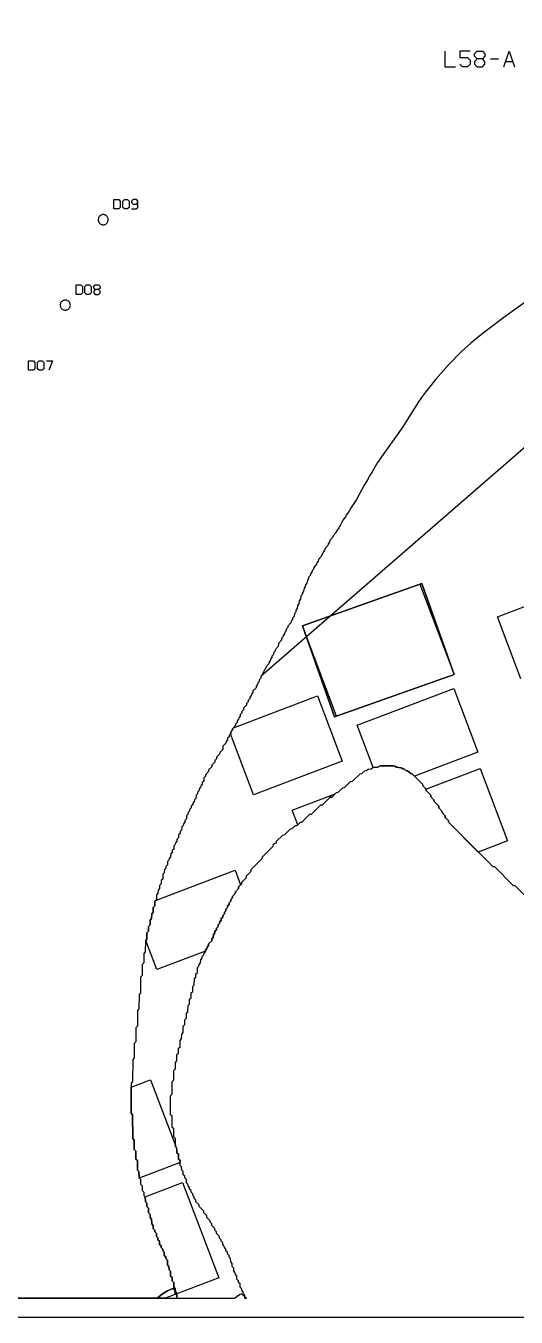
# Model space of a CAD drawing. Header units: millimetres. Extents: x 0 to 1219, y 0 to 1240.
# Drawn here: x 483.2 to 638.4, y 0 to 408.2 of the extents above; entities that cross this region are included whole.
import ezdxf

# ---------------------------------------------------------------- set-up
doc = ezdxf.new("R2010")
doc.units = ezdxf.units.MM
for name, color, linetype in [('CUT_DOWEL_3.2', 2, 'Continuous'), ('CUT_OUTER', 1, 'Continuous'), ('CUT_SOCKET_BLDG', 4, 'Continuous'), ('ENGRAVE_BLDG_BOX', 5, 'Continuous'), ('ENGRAVE_BLDG_FOOTPRINT', 8, 'Continuous'), ('ENGRAVE_NEXT', 3, 'Continuous'), ('ENGRAVE_SITE_BOUNDARY', 6, 'Continuous'), ('ENGRAVE_TEXT', 2, 'Continuous'), ('SHEET_EDGE', 7, 'Continuous')]:
    doc.layers.add(name, color=color, linetype=linetype)

msp = doc.modelspace()

# ---------------------------------------------------------------- linework, layer by layer
at = {"layer": 'CUT_DOWEL_3.2'}
for points in [[(509.29, 346.95), (509.28, 347.16), (509.24, 347.37), (509.17, 347.56), (509.08, 347.75), (508.96, 347.93), (508.82, 348.08), (508.66, 348.22), (508.49, 348.34), (508.3, 348.43), (508.1, 348.5), (507.9, 348.54), (507.69, 348.55), (507.48, 348.54), (507.28, 348.5), (507.08, 348.43), (506.89, 348.34), (506.72, 348.22), (506.56, 348.08), (506.42, 347.93), (506.3, 347.75), (506.21, 347.56), (506.15, 347.37), (506.1, 347.16), (506.09, 346.95), (506.1, 346.74), (506.15, 346.54), (506.21, 346.34), (506.3, 346.15), (506.42, 345.98), (506.56, 345.82), (506.72, 345.68), (506.89, 345.57), (507.08, 345.47), (507.28, 345.41), (507.48, 345.37), (507.69, 345.35), (507.9, 345.37), (508.1, 345.41), (508.3, 345.47), (508.49, 345.57), (508.66, 345.68), (508.82, 345.82), (508.96, 345.98), (509.08, 346.15), (509.17, 346.34), (509.24, 346.54), (509.28, 346.74), (509.29, 346.95)], [(497.29, 319.95), (497.28, 320.16), (497.24, 320.37), (497.17, 320.56), (497.08, 320.75), (496.96, 320.93), (496.82, 321.08), (496.66, 321.22), (496.49, 321.34), (496.3, 321.43), (496.1, 321.5), (495.9, 321.54), (495.69, 321.55), (495.48, 321.54), (495.28, 321.5), (495.08, 321.43), (494.89, 321.34), (494.72, 321.22), (494.56, 321.08), (494.42, 320.93), (494.3, 320.75), (494.21, 320.56), (494.15, 320.37), (494.1, 320.16), (494.09, 319.95), (494.1, 319.74), (494.15, 319.54), (494.21, 319.34), (494.3, 319.15), (494.42, 318.98), (494.56, 318.82), (494.72, 318.68), (494.89, 318.57), (495.08, 318.47), (495.28, 318.41), (495.48, 318.37), (495.69, 318.35), (495.9, 318.37), (496.1, 318.41), (496.3, 318.47), (496.49, 318.57), (496.66, 318.68), (496.82, 318.82), (496.96, 318.98), (497.08, 319.15), (497.17, 319.34), (497.24, 319.54), (497.28, 319.74), (497.29, 319.95)]]:
    msp.add_lwpolyline(points, close=True, dxfattribs=at)
at = {"layer": 'CUT_OUTER'}
msp.add_lwpolyline([(6, 6), (549.23, 6), (550.5, 6.95), (551, 7.23), (551.5, 7.39), (552.4, 6.5), (552.46, 6), (553.01, 6), (552.52, 6.5), (552.51, 7), (552.02, 7.5), (552.01, 8), (551.52, 8.5), (551.5, 9.03), (551.03, 9.5), (551.01, 10.5), (550.53, 11), (550.5, 11.53), (550.03, 12), (550.02, 13), (549.53, 13.5), (549.5, 14.03), (549.03, 14.5), (549.02, 15.5), (548.53, 16), (548.52, 17), (548.03, 17.5), (548.01, 18.5), (547.53, 19), (547.52, 19.5), (547.03, 20), (547.02, 20.5), (546.53, 21), (546.52, 21.5), (546.03, 22), (546.02, 22.5), (545.53, 23), (545.52, 23.5), (545.03, 24), (545.02, 24.5), (544.53, 25), (544.52, 25.5), (543.53, 26.5), (543.52, 27), (543.03, 27.5), (543.02, 28), (542.03, 29), (542.02, 29.5), (541.53, 30), (541.52, 30.5), (540.53, 31.5), (540.52, 32), (539.53, 33), (539.52, 33.5), (538.03, 35), (538.02, 35.5), (537.04, 36.5), (537.02, 37), (536.53, 37.5), (536.52, 38), (536.03, 38.5), (536.02, 39), (535.53, 39.5), (535.52, 40), (535.03, 40.5), (535.02, 41), (534.53, 41.5), (534.5, 42.04), (534.04, 42.5), (534.02, 43.5), (533.53, 44), (533.5, 44.54), (533.04, 45), (533.02, 46), (532.53, 46.5), (532.52, 47.5), (532.03, 48), (532.02, 49.5), (531.53, 50), (531.52, 51.5), (531.03, 52), (531.02, 53.5), (530.53, 54), (530.52, 56.5), (530.03, 57), (530.02, 59.5), (529.53, 60), (529.52, 63.5), (529.03, 64), (529.03, 70), (529.52, 70.5), (529.53, 74.5), (530.02, 75), (530.03, 78), (530.52, 78.5), (530.53, 80.5), (531.02, 81), (531.03, 83), (531.52, 83.5), (531.53, 85), (532.02, 85.5), (532.03, 87.5), (532.52, 88), (532.53, 89.5), (533.02, 90), (533.04, 92), (533.52, 92.5), (533.54, 94), (534.02, 94.5), (534.04, 96), (534.52, 96.5), (534.54, 98.5), (535.02, 99), (535.04, 100.5), (535.52, 101), (535.54, 102.5), (536.02, 103), (536.04, 104.5), (536.52, 105), (536.55, 107), (537.02, 107.5), (537.05, 108.5), (537.52, 109), (537.55, 110.5), (538, 110.95), (538.05, 111.5), (538.53, 112), (538.55, 113), (539, 113.45), (539.05, 114), (539.53, 114.5), (539.55, 115), (540.03, 115.5), (540.05, 116), (540.53, 116.5), (540.55, 117), (541.03, 117.5), (541.05, 118), (542.03, 119), (542.04, 119.5), (542.52, 120), (542.55, 121), (543.03, 121.5), (543.05, 122), (543.53, 122.5), (543.55, 123), (544.03, 123.5), (544.05, 124), (544.53, 124.5), (544.55, 125), (545.03, 125.5), (545.05, 126), (545.53, 126.5), (545.55, 127), (546.03, 127.5), (546.05, 128), (546.53, 128.5), (546.55, 129), (547.03, 129.5), (547.05, 130), (547.53, 130.5), (547.56, 131), (548.04, 131.5), (548.06, 132), (548.54, 132.5), (548.56, 133), (549.5, 133.95), (549.56, 134.5), (550.54, 135.5), (550.56, 136), (551.54, 137), (551.57, 137.5), (553, 138.95), (553.07, 139.5), (554.54, 141), (554.57, 141.5), (558, 144.95), (558.07, 145.5), (561.5, 148.94), (561.6, 149.5), (562, 149.9), (562.5, 149.95), (562.58, 150.5), (564.5, 152.41), (565.06, 152.5), (567, 154.41), (567.5, 154.45), (568.5, 155.42), (569, 155.45), (570, 156.42), (570.56, 156.5), (573, 158.91), (573.57, 159), (576.5, 161.9), (577.08, 162), (579.5, 164.38), (580, 164.43), (581.5, 165.87), (582, 165.93), (583.5, 167.36), (584, 167.42), (584.11, 167.5), (586, 169.34), (586.5, 169.41), (586.63, 169.5), (589, 171.77), (589.5, 171.87), (590.5, 172.74), (591, 172.84), (591.5, 173.22), (592.5, 173.36), (593, 173.72), (594.5, 173.86), (594.8, 174), (595, 174.2), (595.5, 174.28), (597.5, 174.32), (599.5, 174.27), (600, 174.18), (600.5, 173.85), (602, 173.68), (602.5, 173.32), (603, 173.21), (603.5, 172.83), (604, 172.71), (605, 171.84), (605.5, 171.73), (608.79, 168.5), (608.89, 168), (609.83, 167), (609.91, 166.5), (611.35, 165), (611.42, 164.5), (612.38, 163.5), (612.43, 163), (613.89, 161.5), (613.94, 161), (614.9, 160), (614.94, 159.5), (615.91, 158.5), (615.95, 158), (616.92, 157), (617, 156.45), (630.96, 142.5), (631.5, 142.45), (637.47, 136.5), (638, 136.46), (640.97, 133.5)], dxfattribs=at)
at = {"layer": 'CUT_SOCKET_BLDG'}
msp.add_lwpolyline([(580.94, 189.79), (618.74, 203.2), (608.54, 231.94), (570.74, 218.53), (580.94, 189.79)], close=True, dxfattribs=at)
at = {"layer": 'ENGRAVE_BLDG_BOX'}
for points in [[(570.74, 218.53), (608.54, 231.94), (618.74, 203.2), (580.94, 189.79), (570.74, 218.53)], [(575.47, 196.39), (583.28, 175.76), (555.27, 165.15), (547.97, 184.43), (548.04, 184.5), (548.07, 185), (548.54, 185.5), (548.57, 186), (548.89, 186.33), (575.47, 196.39)], [(588.05, 187.13), (618.66, 198.72), (626.27, 178.6), (606.23, 171.01), (605.5, 171.73), (605, 171.84), (604, 172.71), (603.5, 172.83), (603, 173.21), (602.5, 173.32), (602, 173.68), (600.5, 173.85), (600, 174.18), (599.5, 174.27), (597.5, 174.32), (595.5, 174.28), (595, 174.2), (594.8, 174), (594.5, 173.86), (593.13, 173.73), (588.05, 187.13)], [(627, 173.45), (635.67, 150.56), (626.41, 147.05), (617, 156.45), (616.92, 157), (615.95, 158), (615.91, 158.5), (614.94, 159.5), (614.9, 160), (613.94, 161), (613.89, 161.5), (612.43, 163), (612.38, 163.5), (611.42, 164.5), (611.35, 165), (609.91, 166.5), (609.84, 166.95), (627, 173.45)], [(567.5, 160.31), (581.05, 165.44), (580, 164.43), (579.5, 164.38), (577.08, 162), (576.5, 161.9), (573.57, 159), (573, 158.91), (570.56, 156.5), (570, 156.42), (569.25, 155.69), (567.5, 160.31)], [(549.45, 141.26), (551.19, 136.65), (550.56, 136), (550.54, 135.5), (549.56, 134.5), (549.5, 133.95), (548.56, 133), (548.54, 132.5), (548.06, 132), (548.04, 131.5), (547.56, 131), (547.53, 130.5), (547.05, 130), (547.03, 129.5), (546.55, 129), (546.53, 128.5), (546.05, 128), (546.03, 127.5), (545.55, 127), (545.53, 126.5), (545.05, 126), (545.03, 125.5), (544.55, 125), (544.53, 124.5), (544.05, 124), (544.03, 123.5), (543.55, 123), (543.53, 122.5), (543.05, 122), (543.03, 121.5), (542.55, 121), (542.52, 120), (542.04, 119.5), (542.03, 119), (541.05, 118), (541.03, 117.5), (540.55, 117), (540.53, 116.5), (540.05, 116), (540.04, 115.71), (524.62, 109.88), (521.13, 119.1), (521.52, 119.5), (521.54, 121.5), (522.02, 122), (522.04, 123.5), (522.52, 124), (522.54, 125.5), (523.02, 126), (523.04, 127.5), (523.52, 128), (523.54, 129.5), (524.02, 130), (524.04, 131.5), (524.25, 131.72), (549.45, 141.26)], [(519.07, 43.96), (519.03, 44), (519.01, 46), (518.53, 46.5), (518.51, 49.5), (518.02, 50), (518.01, 52.5), (517.52, 53), (517.51, 56), (517.02, 56.5), (517.01, 64), (516.52, 64.5), (516.52, 72.7), (522.68, 75.03), (530.53, 54.28), (530.53, 54), (530.71, 53.82), (531.02, 52.99), (531.03, 52), (531.52, 51.5), (531.53, 50), (532.02, 49.5), (532.02, 48.86), (519.07, 43.96)], [(532.82, 42.59), (544.25, 12.39), (531.01, 7.38), (531.01, 7.5), (530.52, 8), (530.51, 9), (530.02, 9.5), (530.01, 11), (529.52, 11.5), (529.51, 12.5), (529.03, 13), (529.01, 14.5), (528.53, 15), (528.51, 16), (528.03, 16.5), (528.01, 18), (527.52, 18.5), (527.5, 19.03), (527.03, 19.5), (527.01, 20.5), (526.52, 21), (526.52, 21.5), (526.03, 22), (526, 22.53), (525.53, 23), (525.51, 24), (525.03, 24.5), (525, 25.03), (524.53, 25.5), (524.51, 26.5), (524.03, 27), (524, 27.53), (523.53, 28), (523.52, 29), (523.03, 29.5), (523.01, 31), (522.53, 31.5), (522.51, 32.5), (522.03, 33), (522.01, 34.5), (521.53, 35), (521.51, 36), (521.03, 36.5), (521.01, 38), (520.93, 38.08), (532.82, 42.59)], [(518.79, 6), (524.73, 6), (526.5, 7.42), (528, 8.35), (529, 8.8), (529.5, 8.94), (530, 8.94), (530.31, 8.5), (530.45, 7.5), (530.69, 7.26), (527.36, 6), (518.79, 6), (518.79, 6)], [(484.93, 6), (511.72, 6), (511.72, 6), (484.93, 6), (484.93, 6)]]:
    msp.add_lwpolyline(points, close=True, dxfattribs=at)
msp.add_lwpolyline([(639.88, 201.81), (632.47, 221.4), (632.47, 221.4), (655.26, 230.03)], dxfattribs=at)
at = {"layer": 'ENGRAVE_BLDG_FOOTPRINT'}
for points in [[(581.54, 190), (570.74, 218.53), (607.93, 231.73), (618.74, 203.2), (581.54, 190)], [(575.47, 196.39), (583.28, 175.76), (555.27, 165.15), (547.97, 184.43), (548.04, 184.5), (548.07, 185), (548.54, 185.5), (548.57, 186), (548.89, 186.33), (575.47, 196.39)], [(588.05, 187.13), (618.66, 198.72), (626.27, 178.6), (606.23, 171.01), (605.5, 171.73), (605, 171.84), (604, 172.71), (603.5, 172.83), (603, 173.21), (602.5, 173.32), (602, 173.68), (600.5, 173.85), (600, 174.18), (599.5, 174.27), (597.5, 174.32), (595.5, 174.28), (595, 174.2), (594.8, 174), (594.5, 173.86), (593.13, 173.73), (588.05, 187.13)], [(627, 173.45), (635.67, 150.56), (626.41, 147.05), (617, 156.45), (616.92, 157), (615.95, 158), (615.91, 158.5), (614.94, 159.5), (614.9, 160), (613.94, 161), (613.89, 161.5), (612.43, 163), (612.38, 163.5), (611.42, 164.5), (611.35, 165), (609.91, 166.5), (609.84, 166.95), (627, 173.45)], [(581.05, 165.44), (580, 164.43), (579.5, 164.38), (577.08, 162), (576.5, 161.9), (573.57, 159), (573, 158.91), (570.56, 156.5), (570, 156.42), (569.25, 155.69), (567.5, 160.31), (581.05, 165.44)], [(549.45, 141.26), (551.19, 136.65), (550.56, 136), (550.54, 135.5), (549.56, 134.5), (549.5, 133.95), (548.56, 133), (548.54, 132.5), (548.06, 132), (548.04, 131.5), (547.56, 131), (547.53, 130.5), (547.05, 130), (547.03, 129.5), (546.55, 129), (546.53, 128.5), (546.05, 128), (546.03, 127.5), (545.55, 127), (545.53, 126.5), (545.05, 126), (545.03, 125.5), (544.55, 125), (544.53, 124.5), (544.05, 124), (544.03, 123.5), (543.55, 123), (543.53, 122.5), (543.05, 122), (543.03, 121.5), (542.55, 121), (542.52, 120), (542.04, 119.5), (542.03, 119), (541.05, 118), (541.03, 117.5), (540.55, 117), (540.53, 116.5), (540.05, 116), (540.04, 115.71), (524.62, 109.88), (521.13, 119.1), (521.52, 119.5), (521.54, 121.5), (522.02, 122), (522.04, 123.5), (522.52, 124), (522.54, 125.5), (523.02, 126), (523.04, 127.5), (523.52, 128), (523.54, 129.5), (524.02, 130), (524.04, 131.5), (524.25, 131.72), (549.45, 141.26)], [(522.68, 75.03), (530.53, 54.28), (530.53, 54), (530.71, 53.82), (531.02, 52.99), (531.03, 52), (531.52, 51.5), (531.53, 50), (532.02, 49.5), (532.02, 48.86), (519.07, 43.96), (519.03, 44), (519.01, 46), (518.53, 46.5), (518.51, 49.5), (518.02, 50), (518.01, 52.5), (517.52, 53), (517.51, 56), (517.02, 56.5), (517.01, 64), (516.52, 64.5), (516.52, 72.7), (522.68, 75.03)], [(532.82, 42.59), (544.25, 12.39), (531.01, 7.38), (531.01, 7.5), (530.52, 8), (530.51, 9), (530.02, 9.5), (530.01, 11), (529.52, 11.5), (529.51, 12.5), (529.03, 13), (529.01, 14.5), (528.53, 15), (528.51, 16), (528.03, 16.5), (528.01, 18), (527.52, 18.5), (527.5, 19.03), (527.03, 19.5), (527.01, 20.5), (526.52, 21), (526.52, 21.5), (526.03, 22), (526, 22.53), (525.53, 23), (525.51, 24), (525.03, 24.5), (525, 25.03), (524.53, 25.5), (524.51, 26.5), (524.03, 27), (524, 27.53), (523.53, 28), (523.52, 29), (523.03, 29.5), (523.01, 31), (522.53, 31.5), (522.51, 32.5), (522.03, 33), (522.01, 34.5), (521.53, 35), (521.51, 36), (521.03, 36.5), (521.01, 38), (520.93, 38.08), (532.82, 42.59)], [(527.36, 6), (518.79, 6), (518.79, 6), (524.73, 6), (526.5, 7.42), (528, 8.35), (529, 8.8), (529.5, 8.94), (530, 8.94), (530.31, 8.5), (530.45, 7.5), (530.69, 7.26), (527.36, 6)], [(511.72, 6), (484.93, 6), (484.93, 6), (511.72, 6), (511.72, 6)]]:
    msp.add_lwpolyline(points, close=True, dxfattribs=at)
msp.add_lwpolyline([(639.88, 201.81), (632.47, 221.4), (632.47, 221.4), (655.26, 230.03)], dxfattribs=at)
at = {"layer": 'ENGRAVE_NEXT'}
msp.add_lwpolyline([(649, 326.42), (634.5, 316.07), (627.5, 310.8), (624, 307.96), (621, 305.2), (617, 301.03), (613, 296.53), (610.5, 293.51), (608.94, 291.5), (607.5, 289.37), (604.46, 284.5), (602.47, 281.5), (594.5, 270.21), (592.66, 267), (592, 265.99), (591.53, 265), (590.29, 263), (587.9, 258.5), (586.14, 256), (585.35, 254.5), (584.58, 253.5), (584.35, 253), (583.57, 252), (582.81, 250.5), (582.47, 250), (582.28, 249.5), (581.48, 248.5), (581.28, 248), (580.47, 247), (580.27, 246.5), (579.46, 245.5), (579.27, 245), (578.9, 244.5), (578.74, 244), (577.92, 243), (577.75, 242.5), (577.38, 242), (577.23, 241.5), (576.84, 241), (576.71, 240.5), (575.87, 239.5), (575.72, 239), (575.33, 238.5), (575.19, 238), (574.35, 237), (574.21, 236.5), (573.82, 236), (573.69, 235.5), (573.3, 235), (573.19, 234.5), (572.8, 234), (572.68, 233.5), (572.31, 233), (572.15, 232), (571.75, 231.5), (571.66, 231), (571.27, 230.5), (571.13, 229.5), (570.73, 229), (570.64, 228.5), (570.24, 228), (570.12, 227), (569.72, 226.5), (569.61, 225.5), (569.19, 225), (569.1, 224), (568.67, 223.5), (568.61, 223), (568.5, 222.82), (568.18, 222.5), (568.09, 221.5), (567.64, 221), (567.59, 220.5), (567.14, 220), (567.09, 219.5), (566.16, 218.5), (566.09, 218), (565.64, 217.5), (565.59, 217), (565.14, 216.5), (565.08, 216), (564.63, 215.5), (564.58, 215), (564.12, 214.5), (564.08, 214), (563.14, 213), (563.06, 212), (562.13, 211), (562.07, 210.5), (561.61, 210), (561.57, 209.5), (561.11, 209), (561.07, 208.5), (560.6, 208), (560.56, 207.5), (560.1, 207), (560.06, 206.5), (559.11, 205.5), (559.06, 205), (558.6, 204.5), (558.56, 204), (558.1, 203.5), (558.06, 203), (557.59, 202.5), (557.56, 202), (557.09, 201.5), (557.05, 201), (556.59, 200.5), (556.55, 200), (556.08, 199.5), (556.05, 199), (555.09, 198), (555.05, 197.5), (554.58, 197), (554.55, 196.5), (554.08, 196), (554.05, 195.5), (553.58, 195), (553.55, 194.5), (553.07, 194), (553.04, 193.5), (552.08, 192.5), (552.05, 192), (551.57, 191.5), (551.55, 191), (551.07, 190.5), (551.04, 190), (550.57, 189.5), (550.54, 189), (550.07, 188.5), (550.04, 188), (549.56, 187.5), (549.54, 187), (548.57, 186), (548.54, 185.5), (548.07, 185), (548.04, 184.5), (547.56, 184), (547.54, 183.5), (547.06, 183), (547.04, 182.5), (546.56, 182), (546.54, 181.5), (545.57, 180.5), (545.53, 179.5), (544.56, 178.5), (544.5, 177.95), (543.56, 177), (543.54, 176.5), (543.06, 176), (543.03, 175.5), (542.06, 174.5), (542.03, 174), (541.06, 173), (541.04, 172.5), (540.07, 171.5), (540.04, 171), (539.56, 170.5), (539.53, 169.5), (539.05, 169), (539.03, 168.5), (538.55, 168), (538.53, 167.5), (538.05, 167), (538.03, 166.5), (537.55, 166), (537.5, 165.44), (537.06, 165), (537.03, 164), (536.55, 163.5), (536.53, 163), (536.05, 162.5), (536.03, 162), (535.55, 161.5), (535.53, 161), (535.05, 160.5), (535.03, 160), (534.55, 159.5), (534.5, 158.95), (534.05, 158.5), (534.03, 157.5), (533.54, 157), (533.53, 156.5), (533.05, 156), (533, 155.45), (532.55, 155), (532.52, 154), (532.04, 153.5), (532, 152.95), (531.55, 152.5), (531.52, 151.5), (531.04, 151), (531.03, 150.5), (530.54, 150), (530.5, 149.45), (530.05, 149), (530.02, 148), (529.54, 147.5), (529.5, 146.96), (529.04, 146.5), (529.02, 145.5), (528.54, 145), (528.5, 144.46), (528.04, 144), (528.02, 143), (527.54, 142.5), (527.5, 141.96), (527.04, 141.5), (527.02, 140.5), (526.54, 140), (526.52, 138.5), (526.04, 138), (526.02, 137), (525.54, 136.5), (525.52, 135.5), (525.04, 135), (525.02, 134), (524.54, 133.5), (524.52, 132), (524.04, 131.5), (524.02, 130), (523.54, 129.5), (523.52, 128), (523.04, 127.5), (523.02, 126), (522.54, 125.5), (522.52, 124), (522.04, 123.5), (522.02, 122), (521.54, 121.5), (521.52, 119.5), (521.04, 119), (521.02, 115.5), (520.53, 115), (520.51, 112), (520.03, 111.5), (520.01, 108), (519.53, 107.5), (519.51, 102.5), (519.03, 102), (519.01, 97.5), (518.53, 97), (518.51, 92), (518.03, 91.5), (518.01, 87), (517.52, 86.5), (517.51, 82), (517.02, 81.5), (517.01, 74.5), (516.52, 74), (516.52, 64.5), (517.01, 64), (517.02, 56.5), (517.51, 56), (517.52, 53), (518.01, 52.5), (518.02, 50), (518.51, 49.5), (518.53, 46.5), (519.01, 46), (519.03, 44), (519.51, 43.5), (519.53, 42), (520.01, 41.5), (520.03, 40), (520.51, 39.5), (520.52, 38.5), (521.01, 38), (521.03, 36.5), (521.51, 36), (521.53, 35), (522.01, 34.5), (522.03, 33), (522.51, 32.5), (522.53, 31.5), (523.01, 31), (523.03, 29.5), (523.52, 29), (523.53, 28), (524, 27.53), (524.03, 27), (524.51, 26.5), (524.53, 25.5), (525, 25.03), (525.03, 24.5), (525.51, 24), (525.53, 23), (526, 22.53), (526.03, 22), (526.52, 21.5), (526.52, 21), (527.01, 20.5), (527.03, 19.5), (527.5, 19.03), (527.52, 18.5), (528.01, 18), (528.03, 16.5), (528.51, 16), (528.53, 15), (529.01, 14.5), (529.03, 13), (529.51, 12.5), (529.52, 11.5), (530.01, 11), (530.02, 9.5), (530.51, 9), (530.52, 8), (531.01, 7.5), (531.01, 6), (530.95, 7), (530.45, 7.5), (530.31, 8.5), (530, 8.94), (529.5, 8.94), (529, 8.8), (528, 8.35), (526.5, 7.42), (524.73, 6), (6, 6)], dxfattribs=at)
at = {"layer": 'ENGRAVE_SITE_BOUNDARY'}
msp.add_lwpolyline([(847.06, 310.43), (670.09, 300.15), (557.79, 202.72)], dxfattribs=at)
at = {"layer": 'ENGRAVE_TEXT'}
for points in [[(615.85, 400.27), (615.85, 395.27), (619.18, 395.27)], [(623.85, 400.27), (620.51, 400.27), (620.51, 398.18), (623.01, 398.18), (623.85, 397.35), (623.85, 396.1), (623.01, 395.27), (621.35, 395.27), (620.51, 396.1)], [(626.01, 397.77), (625.18, 398.6), (625.18, 399.43), (626.01, 400.27), (627.68, 400.27), (628.51, 399.43), (628.51, 398.6), (627.68, 397.77), (626.01, 397.77), (625.18, 396.93), (625.18, 396.1), (626.01, 395.27), (627.68, 395.27), (628.51, 396.1), (628.51, 396.93), (627.68, 397.77)], [(634.51, 395.27), (636.18, 400.27), (637.85, 395.27)], [(630.26, 397.77), (632.76, 397.77)], [(635.1, 396.93), (637.26, 396.93)], [(511.09, 350.35), (511.09, 353.35), (512.59, 353.35), (513.09, 352.85), (513.09, 350.85), (512.59, 350.35), (511.09, 350.35)], [(513.89, 350.85), (513.89, 352.85), (514.39, 353.35), (515.39, 353.35), (515.89, 352.85), (515.89, 350.85), (515.39, 350.35), (514.39, 350.35), (513.89, 350.85)], [(516.69, 350.35), (518.19, 350.35), (518.69, 350.85), (518.69, 352.85), (518.19, 353.35), (517.19, 353.35), (516.69, 352.85), (516.69, 352.35), (517.19, 351.85), (518.19, 351.85), (518.69, 352.35)], [(499.09, 323.35), (499.09, 326.35), (500.59, 326.35), (501.09, 325.85), (501.09, 323.85), (500.59, 323.35), (499.09, 323.35)], [(501.89, 323.85), (501.89, 325.85), (502.39, 326.35), (503.39, 326.35), (503.89, 325.85), (503.89, 323.85), (503.39, 323.35), (502.39, 323.35), (501.89, 323.85)], [(505.19, 324.85), (504.69, 325.35), (504.69, 325.85), (505.19, 326.35), (506.19, 326.35), (506.69, 325.85), (506.69, 325.35), (506.19, 324.85), (505.19, 324.85), (504.69, 324.35), (504.69, 323.85), (505.19, 323.35), (506.19, 323.35), (506.69, 323.85), (506.69, 324.35), (506.19, 324.85)], [(484.09, 299.35), (484.09, 302.35), (485.59, 302.35), (486.09, 301.85), (486.09, 299.85), (485.59, 299.35), (484.09, 299.35)], [(486.89, 299.85), (486.89, 301.85), (487.39, 302.35), (488.39, 302.35), (488.89, 301.85), (488.89, 299.85), (488.39, 299.35), (487.39, 299.35), (486.89, 299.85)], [(489.69, 302.35), (491.69, 302.35), (490.44, 299.35)]]:
    msp.add_lwpolyline(points, dxfattribs=at)
at = {"layer": 'SHEET_EDGE'}
msp.add_lwpolyline([(0, 0), (1219.2, 0), (1219.2, 1219.2), (0, 1219.2)], close=True, dxfattribs=at)

doc.saveas('drawing.dxf')
